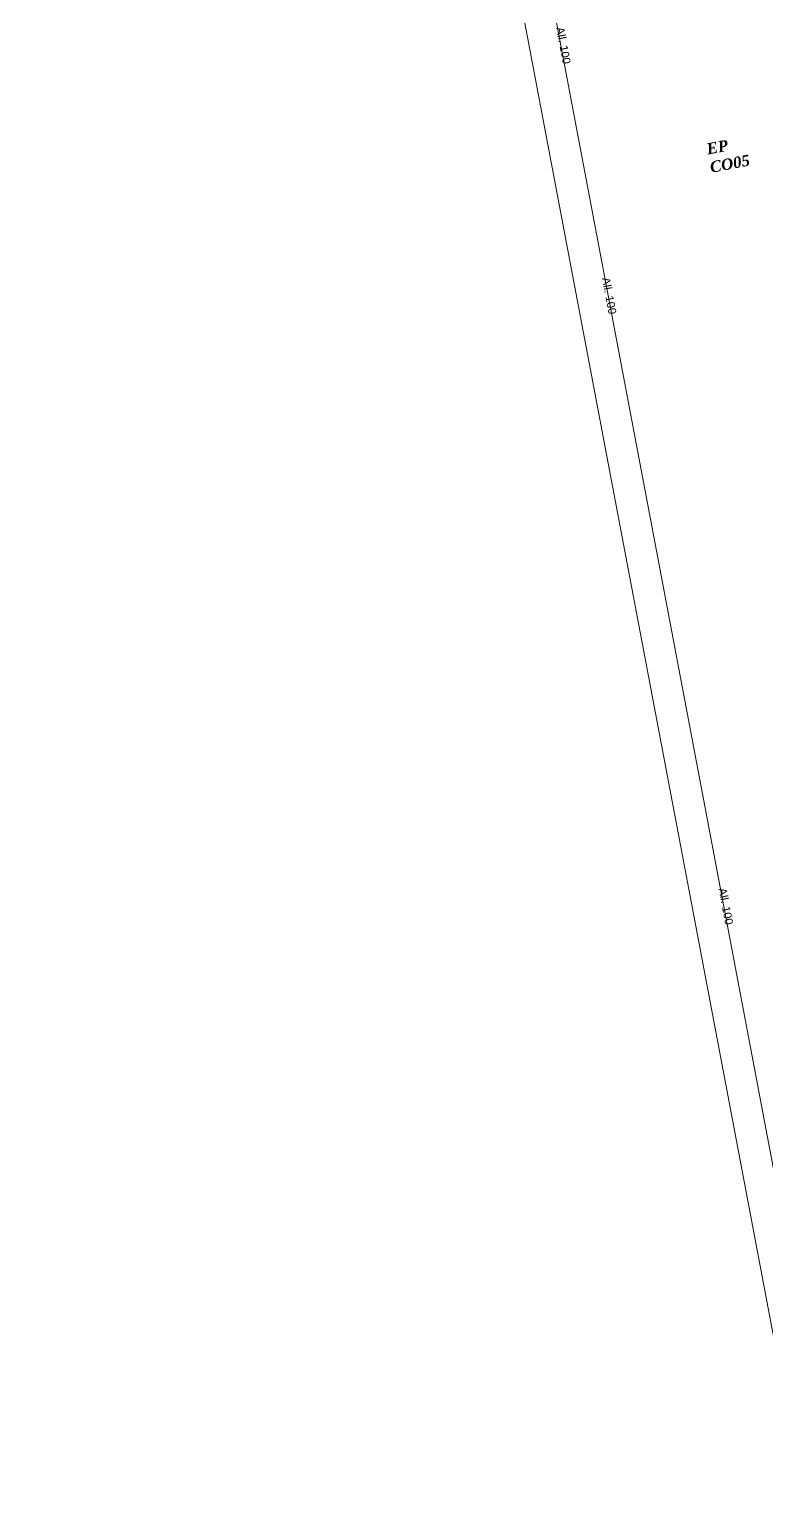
# Model space of a CAD drawing. Header units: centimetres. Extents: x 209280 to 319866, y -365283 to -277503.
# Drawn here: x 209280 to 218546, y -363899 to -345471 of the extents above; entities that cross this region are included whole.
import ezdxf

# ---------------------------------------------------------------- set-up
doc = ezdxf.new("R2010")
doc.units = ezdxf.units.CM
doc.linetypes.add('Style de ligne -1', pattern=[0.41664, 0.20828, -0.20836])
doc.layers.get('0').update_dxf_attribs({"color": 252})
doc.layers.add('3-BAT C-Niveau 1', color=252, linetype='Continuous')
doc.layers.add('prlm-EAU-EPEXT', color=145, linetype='Continuous')
doc.layers.add('prlm-ZCARTOUCHE', color=7, linetype='Continuous', lineweight=13)
doc.styles.add('Helvetica', font='arial.ttf')
doc.styles.add('Lucida Grande', font='')
doc.styles.add('prlm-eau-ep', font='timesbi.ttf', dxfattribs={"height": 18})
doc.styles.get('Lucida Grande').set_extended_font_data('Lucida Grande')

# ---------------------------------------------------------------- blocks, each defined once
blk = doc.blocks.new('FENETRE TYPE 1')
at = {"linetype": 'Style de ligne -1', "ltscale": 50.8}
for p, q in [((48.2, 60.2), (4, 16)), ((84.7, 60), (128.7, 16))]:
    blk.add_line(p, q, dxfattribs=at)
at = {"linetype": 'Continuous'}
blk.add_line((0, 16), (0, 14), dxfattribs=at)
at = {"linetype": 'Continuous', "lineweight": 25, "flags": 128}
for points in [[(-2, 18), (0, 18), (0, 14)], [(0, 8), (0, -18), (-2, -18)], [(192, 18), (190, 18), (190, 14)], [(190, 7.7), (190, -18), (192, -18)]]:
    blk.add_lwpolyline(points, dxfattribs=at)
at = {"linetype": 'Continuous', "flags": 128}
for points in [[(-2, 14), (6, 14), (6, 8), (-2, 8)], [(4, 16), (10, 16), (10, 10), (4, 10)], [(10, 16), (60.5, 16), (60.5, 14.5), (10, 14.5)], [(10, 11.5), (60.5, 11.5), (60.5, 10), (10, 10)], [(60.5, 16), (66.5, 16), (66.5, 10), (60.5, 10)], [(66.5, 16), (72.5, 16), (72.5, 10), (66.5, 10)], [(72.5, 16), (123, 16), (123, 14.5), (72.5, 14.5)], [(72.5, 11.5), (123, 11.5), (123, 10), (72.5, 10)], [(122.7, 16), (128.7, 16), (128.7, 10), (122.7, 10)], [(126.7, 14), (132.7, 14), (132.7, 7.7), (126.7, 7.7)], [(132.7, 14), (184, 14), (184, 12.5), (132.7, 12.5)], [(132.7, 9.2), (184, 9.2), (184, 7.7), (132.7, 7.7)], [(184, 14), (192.3, 14), (192.3, 7.7), (184, 7.7)], [(184, 13.7), (190, 13.7), (190, 7.7), (184, 7.7)]]:
    blk.add_lwpolyline(points, close=True, dxfattribs=at)
blk.add_lwpolyline([(0, 10), (0, -19), (190, -19), (190, 10)], dxfattribs=at)
at = {"linetype": 'Style de ligne -1', "ltscale": 50.8}
for centre, radius, start, end in [((4, 16), 62.5, 360, 45), ((128.7, 16), 62.2, 136.6392, 180)]:
    blk.add_arc(centre, radius, start, end, dxfattribs=at)
at = {"insert": (50.4, 2.8), "char_height": 10.16, "attachment_point": 1, "line_spacing_factor": 0.978845, "style": 'Lucida Grande'}
blk.add_mtext('F+VR ', dxfattribs=at)

msp = doc.modelspace()

# ---------------------------------------------------------------- linework, layer by layer
at = {"layer": 'prlm-ZCARTOUCHE'}
for points in [[(209280.042, -312512.145), (263605.967, -302223.976), (273337.484, -353610.543), (219011.559, -363898.712)], [(209739.049, -312824.69), (263196.531, -302700.986), (272763.726, -353219.861), (219306.244, -363343.566)]]:
    msp.add_lwpolyline(points, close=True, dxfattribs=at)

# ---------------------------------------------------------------- block references
at = {"layer": '3-BAT C-Niveau 1', "xscale": 10, "yscale": 10, "zscale": 10, "rotation": 280.7235947438888}
msp.add_blockref('FENETRE TYPE 1', (218626.405, -344195.516), dxfattribs=at)

# ---------------------------------------------------------------- texts
at = {"layer": '3-BAT C-Niveau 1', "char_height": 100.5363, "attachment_point": 1, "rotation": 280.7235947, "line_spacing_factor": 0.834288, "style": 'Helvetica'}
for insert in [(215999.222, -345433.861), (216573.882, -348577.516), (218039.871, -356244.98)]:
    msp.add_mtext('All. 100', dxfattribs=dict(at, insert=insert))
at = {"layer": 'prlm-EAU-EPEXT', "insert": (217779.177, -346906.402), "char_height": 140, "attachment_point": 1, "rotation": 10.7236014, "style": 'prlm-eau-ep'}
msp.add_mtext_dynamic_manual_height_columns('EP CO05', width=91.58378, gutter_width=75, heights=[0], dxfattribs=at)

doc.saveas('drawing.dxf')
